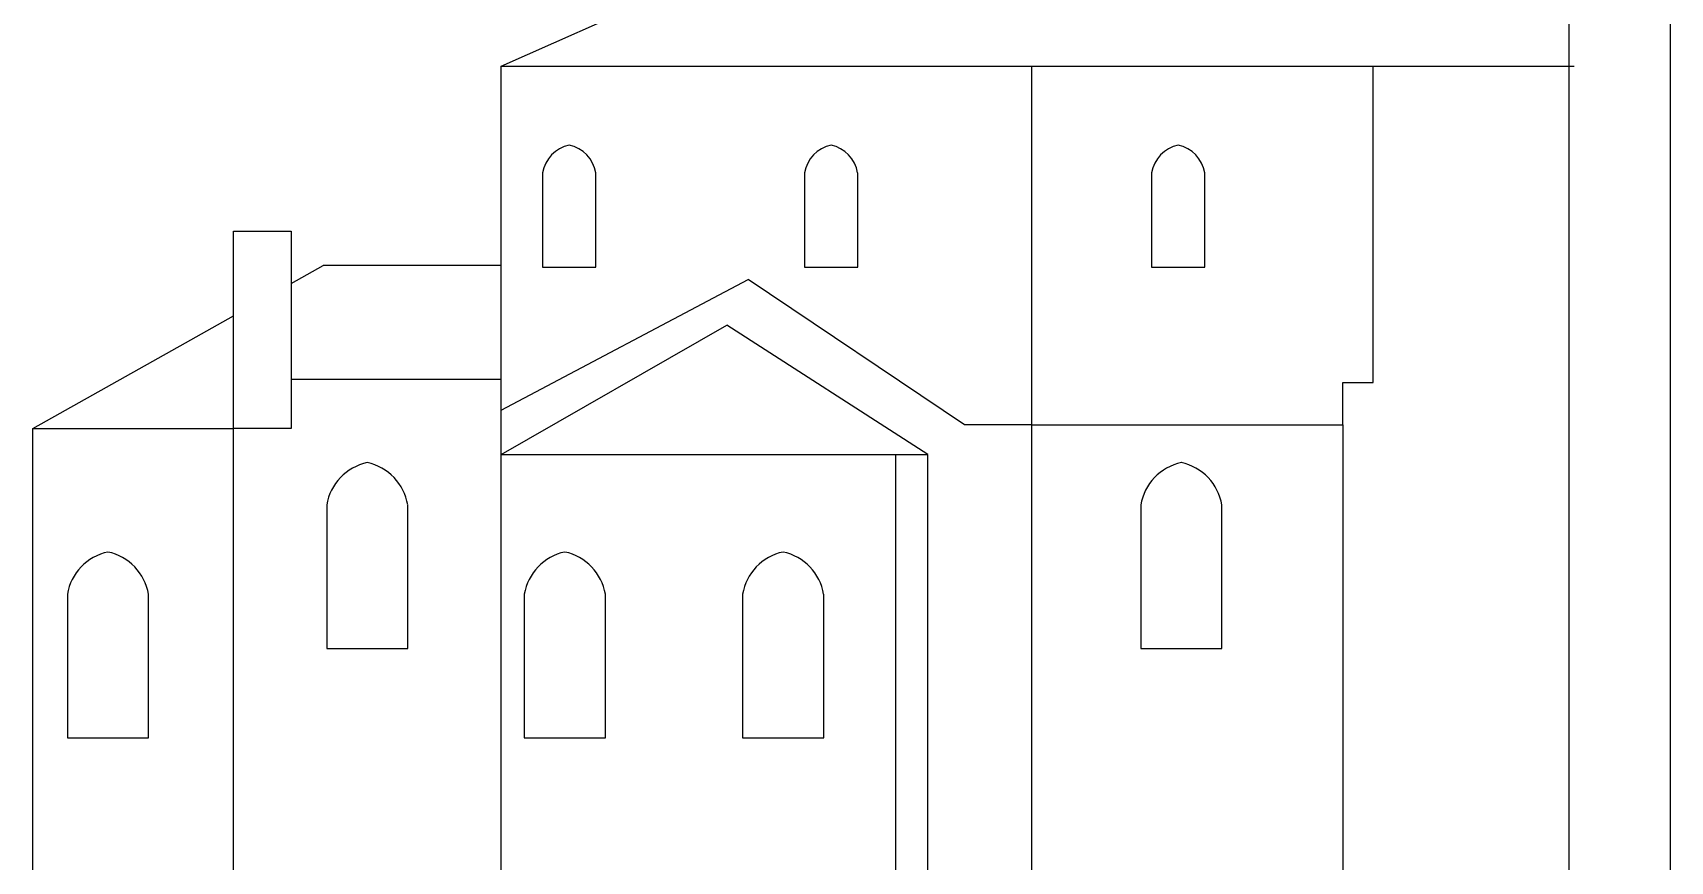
# Model space of a CAD drawing. Extents: x 3 to 54, y -275 to -27.
# Drawn here: x 8.75 to 26.76, y -160.53 to -151.42 of the extents above; entities that cross this region are included whole.
import ezdxf

# ---------------------------------------------------------------- set-up
doc = ezdxf.new("R2010")
doc.units = 0
doc.layers.add('ELEVATIONS', color=7, linetype='CONTINUOUS')

msp = doc.modelspace()

# ---------------------------------------------------------------- linework, layer by layer
at = {"layer": 'ELEVATIONS'}
for p, q in [((25.647, -160.765), (25.647, -138.009)), ((26.758, -138.715), (26.758, -160.765)), ((13.899, -151.785), (17.626, -150.13)), ((13.899, -160.765), (13.899, -151.785)), ((13.899, -151.785), (25.7, -151.785)), ((19.736, -155.73), (19.736, -151.785)), ((23.491, -155.264), (23.491, -151.785)), ((14.356, -152.959), (14.356, -153.994)), ((14.941, -153.994), (14.941, -152.959)), ((17.236, -152.959), (17.236, -153.994)), ((17.821, -153.994), (17.821, -152.959)), ((21.054, -152.959), (21.054, -153.994)), ((21.639, -153.994), (21.639, -152.959)), ((10.957, -160.765), (10.957, -153.598)), ((10.957, -153.598), (11.591, -153.598)), ((11.591, -153.598), (11.591, -155.772)), ((11.591, -154.174), (11.943, -153.976)), ((13.899, -153.976), (11.943, -153.976)), ((13.899, -155.569), (16.617, -154.131)), ((14.356, -153.994), (14.941, -153.994)), ((18.997, -155.73), (16.617, -154.131)), ((17.236, -153.994), (17.821, -153.994)), ((21.054, -153.994), (21.639, -153.994)), ((10.427, -154.829), (10.957, -154.531)), ((13.899, -156.057), (16.381, -154.632)), ((18.593, -156.057), (16.381, -154.632)), ((8.749, -155.772), (10.427, -154.829)), ((11.591, -155.229), (13.899, -155.229)), ((23.155, -155.73), (23.155, -155.264)), ((23.155, -155.264), (23.491, -155.264)), ((8.749, -160.765), (8.749, -155.772)), ((8.749, -155.772), (10.957, -155.772)), ((11.591, -155.772), (10.957, -155.772)), ((19.736, -155.73), (18.997, -155.73)), ((19.736, -155.73), (23.155, -155.73)), ((19.736, -160.765), (19.736, -155.73)), ((23.155, -155.73), (23.155, -160.765)), ((13.899, -156.057), (18.593, -156.057)), ((18.242, -160.765), (18.242, -156.057)), ((18.593, -160.765), (18.593, -156.057)), ((11.982, -156.612), (11.982, -158.192)), ((12.874, -158.192), (12.874, -156.612)), ((20.934, -156.612), (20.934, -158.192)), ((21.827, -158.192), (21.827, -156.612)), ((9.129, -157.594), (9.129, -159.174)), ((10.022, -159.174), (10.022, -157.594)), ((14.154, -157.594), (14.154, -159.174)), ((15.046, -159.174), (15.046, -157.594)), ((16.554, -157.594), (16.554, -159.174)), ((17.447, -159.174), (17.447, -157.594)), ((11.982, -158.192), (12.874, -158.192)), ((20.934, -158.192), (21.827, -158.192)), ((9.129, -159.174), (10.022, -159.174)), ((14.154, -159.174), (15.046, -159.174)), ((16.554, -159.174), (17.447, -159.174))]:
    msp.add_line(p, q, dxfattribs=at)
for centre, radius, start, end in [((14.725, -153.02), 0.374, 101.8624, 170.5753), ((14.572, -153.02), 0.374, 9.4247, 78.1376), ((17.605, -153.02), 0.374, 101.8624, 170.5753), ((17.451, -153.02), 0.374, 9.4247, 78.1376), ((21.423, -153.02), 0.374, 101.8624, 170.5753), ((21.269, -153.02), 0.374, 9.4247, 78.1376), ((12.545, -156.705), 0.571, 101.8624, 170.5753), ((12.31, -156.705), 0.571, 9.4247, 78.1376), ((21.498, -156.705), 0.571, 101.8624, 170.5753), ((21.263, -156.705), 0.571, 9.4247, 78.1376), ((9.693, -157.688), 0.571, 101.8624, 170.5753), ((9.458, -157.688), 0.571, 9.4247, 78.1376), ((14.718, -157.688), 0.571, 101.8624, 170.5753), ((14.483, -157.688), 0.571, 9.4247, 78.1376), ((17.118, -157.688), 0.571, 101.8624, 170.5753), ((16.883, -157.688), 0.571, 9.4247, 78.1376)]:
    msp.add_arc(centre, radius, start, end, dxfattribs=at)

doc.saveas('drawing.dxf')
